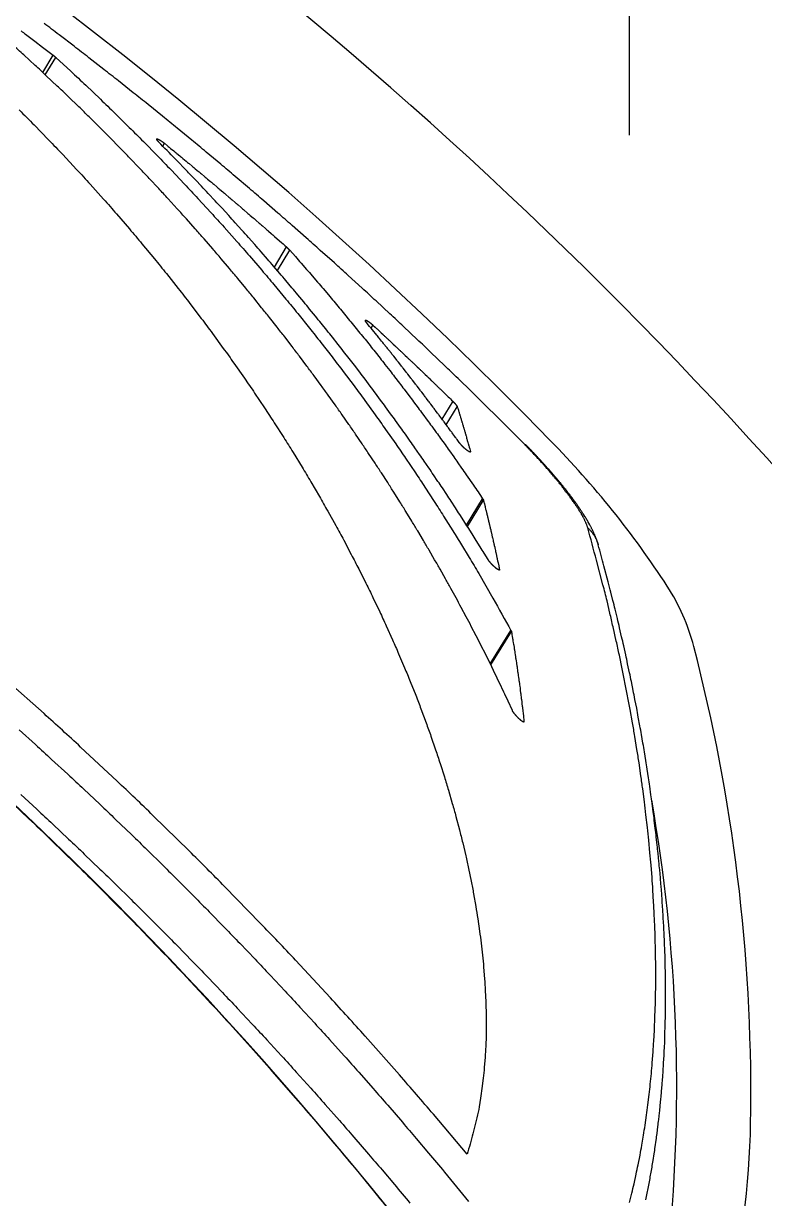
# Model space of a CAD drawing. Extents: x 938 to 1038, y 781 to 934.
# Drawn here: x 961.77 to 965.38, y 814.33 to 820.05 of the extents above; entities that cross this region are included whole.
import ezdxf

# ---------------------------------------------------------------- set-up
doc = ezdxf.new("R2010")
doc.units = 0
doc.header["$MEASUREMENT"] = 0
doc.layers.add('1', color=4, linetype='Continuous')
doc.layers.add('204', color=7, linetype='Continuous')

# ---------------------------------------------------------------- blocks, each defined once
blk = doc.blocks.new('LID')
at = {"layer": '204', "color": 4, "linetype": 'Continuous'}
blk.add_lwpolyline([(16.8982, 45.8801), (17.011, 45.7737, -0.001985), (17.1229, 45.6664), (17.234, 45.5581, -0.001985), (17.3443, 45.4491), (17.4536, 45.3391, -0.001987), (17.5621, 45.2282), (17.6697, 45.1165, -0.001988), (17.7764, 45.004), (17.8822, 44.8906, -0.001987), (17.9871, 44.7763), (18.091, 44.6612, -0.001986), (18.1941, 44.5453), (18.2962, 44.4286, -0.001984), (18.3974, 44.311), (18.4975, 44.1928, -0.001988), (18.5969, 44.0736), (18.6954, 43.9534, -0.001971), (18.7926, 43.8329)], format="xyb", dxfattribs=at)
blk.add_arc((3.6258, 31.698), 19.4257, 34.08964, 84.41036, dxfattribs=at)
blk = doc.blocks.new('69')
at = {"layer": '204', "color": 4, "linetype": 'Continuous'}
for p, q in [((3.723, 1.3747), (3.7731, 1.4588)), ((3.7353, 1.3632), (3.7866, 1.4476)), ((4.3073, 1.0157), (4.3155, 1.0294)), ((4.8511, 0.4264), (4.9098, 0.5247)), ((4.8654, 0.4098), (4.9259, 0.5089)), ((5.3223, 0.1286), (5.3312, 0.1435)), ((5.7193, -0.2261), (5.6671, -0.3133)), ((5.6879, -0.3414), (5.7418, -0.2543)), ((5.8036, -0.4739), (5.8055, -0.4709)), ((5.7865, -0.8292), (5.8651, -0.7012)), ((5.7906, -0.8356), (5.869, -0.7087)), ((5.9457, -1.0486), (5.9473, -1.046)), ((5.9025, -1.5057), (6.003, -1.3426)), ((5.9045, -1.5098), (6.005, -1.3474))]:
    blk.add_line(p, q, dxfattribs=at)
for points in [[(6.07, -0.4377), (6.0055, -0.3728, 0.001052), (5.9408, -0.3081), (5.8758, -0.2437, 0.001052), (5.8106, -0.1795), (5.7451, -0.1157, 0.001052), (5.6792, -0.0521), (5.6132, 0.0112, 0.001052), (5.5468, 0.0743), (5.4802, 0.1371, 0.001052), (5.4133, 0.1996), (5.3461, 0.2618, 0.001052), (5.2786, 0.3237), (5.2109, 0.3854, 0.001052), (5.143, 0.4468), (5.0747, 0.5079, 0.001053), (5.0062, 0.5687), (4.9375, 0.6292, 0.001053), (4.8684, 0.6894), (4.7991, 0.7494, 0.001054), (4.7296, 0.809), (4.6598, 0.8684, 0.001055), (4.5898, 0.9275), (4.5194, 0.9863, 0.001055), (4.4489, 1.0447), (4.3781, 1.1029, 0.001056), (4.307, 1.1608), (4.2357, 1.2184, 0.001057), (4.1641, 1.2757), (4.0923, 1.3327, 0.001059), (4.0203, 1.3894), (3.948, 1.4457, 0.001059), (3.8754, 1.5018), (3.8026, 1.5576, 0.001059), (3.7296, 1.6131)], [(3.6086, 1.1917, -0.002636), (3.6812, 1.1187), (3.7518, 1.0462, -0.002586), (3.8207, 0.9741), (3.888, 0.9021, -0.002526), (3.9541, 0.8299), (4.0189, 0.7577, -0.002517), (4.0827, 0.6852), (4.1451, 0.6127, -0.002519), (4.2064, 0.5401), (4.2665, 0.4675, -0.002514), (4.3255, 0.3947), (4.3832, 0.322, -0.002514), (4.4398, 0.2492), (4.4951, 0.1765, -0.002514), (4.5494, 0.1037), (4.6024, 0.031, -0.002517), (4.6543, -0.0417), (4.7051, -0.1142, -0.002521), (4.7547, -0.1867), (4.8031, -0.2591, -0.002528), (4.8504, -0.3314), (4.8966, -0.4035, -0.002537), (4.9417, -0.4754), (4.9856, -0.5472, -0.002549), (5.0284, -0.6188), (5.0701, -0.6902, -0.002564), (5.1106, -0.7613), (5.1501, -0.8322, -0.002583), (5.1884, -0.9028), (5.2257, -0.9732, -0.002605), (5.2619, -1.0432), (5.2969, -1.1129, -0.002632), (5.3309, -1.1823), (5.3638, -1.2514, -0.002664), (5.3956, -1.32), (5.4264, -1.3883, -0.002703), (5.4561, -1.4562), (5.4847, -1.5237, -0.002758), (5.5124, -1.591), (5.5391, -1.6581, -0.002821), (5.5648, -1.7249), (5.5896, -1.7915, -0.002886), (5.6133, -1.8579), (5.6361, -1.9239, -0.002958), (5.6579, -1.9896), (5.6787, -2.055, -0.003043), (5.6986, -2.12), (5.7174, -2.1846, -0.00314), (5.7352, -2.2488), (5.752, -2.3127, -0.00325), (5.7679, -2.376), (5.7827, -2.439, -0.003374), (5.7965, -2.5014), (5.8092, -2.5634, -0.003514), (5.821, -2.6248), (5.8318, -2.6857, -0.003672), (5.8415, -2.7461), (5.8502, -2.8058, -0.00385), (5.8578, -2.865), (5.8644, -2.9236, -0.004049), (5.87, -2.9815), (5.8746, -3.0388, -0.004273), (5.8781, -3.0954), (5.8805, -3.1513, -0.004519), (5.8819, -3.2065), (5.8823, -3.2609, -0.004808), (5.8816, -3.3146), (5.8798, -3.3676, -0.005077), (5.877, -3.4197), (5.8732, -3.4706, -0.005569), (5.8681, -3.5215), (5.8616, -3.5724, -0.005426), (5.855, -3.6198), (5.8484, -3.6623, -0.008006), (5.8375, -3.7146), (5.8175, -3.7925, -0.007597), (5.7895, -3.8929)], [(6.0098, -1.7325), (5.9891, -1.6874, 0.001561), (5.9681, -1.6422), (5.9467, -1.5969, 0.001526), (5.9248, -1.5514), (5.9026, -1.5058, 0.001523), (5.88, -1.4602), (5.8569, -1.4144, 0.001513), (5.8335, -1.3685), (5.8096, -1.3225, 0.001506), (5.7854, -1.2764), (5.7607, -1.2302, 0.001498), (5.7357, -1.1839), (5.7102, -1.1375, 0.001492), (5.6843, -1.0911), (5.658, -1.0446, 0.001486), (5.6313, -0.998), (5.6042, -0.9513, 0.001481), (5.5766, -0.9045), (5.5487, -0.8577, 0.001477), (5.5203, -0.8108), (5.4915, -0.7639, 0.001473), (5.4624, -0.7169), (5.4327, -0.6699, 0.001469), (5.4027, -0.6228), (5.3722, -0.5757, 0.001466), (5.3414, -0.5285), (5.3101, -0.4813, 0.001463), (5.2783, -0.434), (5.2462, -0.3868, 0.001461), (5.2136, -0.3395), (5.1806, -0.2921, 0.001459), (5.1472, -0.2448), (5.1133, -0.1974, 0.001458), (5.079, -0.1501), (5.0443, -0.1027, 0.001457), (5.0091, -0.0553), (4.9735, -0.0079, 0.001456), (4.9375, 0.0395), (4.9011, 0.0868, 0.001456), (4.8642, 0.1342), (4.8268, 0.1816, 0.001455), (4.7891, 0.2289), (4.7509, 0.2762, 0.001457), (4.7121, 0.3236), (4.6727, 0.3712, 0.001457), (4.6327, 0.4191), (4.592, 0.4671, 0.001478), (4.5506, 0.5154), (4.5085, 0.5639, 0.001494), (4.4658, 0.6125), (4.4224, 0.6613, 0.00151), (4.3783, 0.7103), (4.3335, 0.7595, 0.001526), (4.288, 0.8088), (4.2418, 0.8582, 0.001542), (4.1949, 0.9078), (4.1473, 0.9575, 0.001557), (4.099, 1.0073), (4.0499, 1.0572, 0.001572), (4.0001, 1.1073), (3.9496, 1.1574, 0.001588), (3.8984, 1.2076), (3.8465, 1.2578, 0.001605), (3.7938, 1.3081), (3.7404, 1.3585, 0.001614), (3.6862, 1.4088), (3.6314, 1.4592, 0.001632), (3.5757, 1.5096)], [(3.618, 1.5765, -0.0003), (3.6396, 1.5603), (3.6592, 1.5455, -0.000424), (3.6842, 1.5266), (3.7227, 1.4973, -0.000356), (3.7731, 1.4588)], [(3.7731, 1.4588), (3.7735, 1.4586, -0.000495), (3.7738, 1.4583), (3.7742, 1.458, -0.000497), (3.7746, 1.4577), (3.7749, 1.4575, -0.000497), (3.7753, 1.4572), (3.7756, 1.4569, -0.000498), (3.776, 1.4566), (3.7763, 1.4563, -0.000499), (3.7767, 1.456), (3.7771, 1.4558, -0.000502), (3.7774, 1.4555), (3.7778, 1.4552, -0.000504), (3.7781, 1.4549), (3.7785, 1.4546, -0.000507), (3.7788, 1.4544), (3.7791, 1.4541, -0.000511), (3.7795, 1.4538), (3.7798, 1.4535, -0.000516), (3.7802, 1.4532), (3.7805, 1.4529, -0.000521), (3.7808, 1.4527), (3.7812, 1.4524, -0.000527), (3.7815, 1.4521), (3.7818, 1.4518, -0.000533), (3.7822, 1.4515), (3.7825, 1.4513, -0.000542), (3.7828, 1.451), (3.7831, 1.4507, -0.000545), (3.7835, 1.4504), (3.7838, 1.4501, -0.000571), (3.7841, 1.4499), (3.7844, 1.4496, -0.000527), (3.7847, 1.4493), (3.785, 1.4491, -0.000751), (3.7854, 1.4488), (3.7859, 1.4483, -0.000656), (3.7866, 1.4477)], [(3.7866, 1.4477), (3.8601, 1.3799, -0.002039), (3.9327, 1.3119), (4.0043, 1.2437, -0.002084), (4.0749, 1.1753), (4.1446, 1.1067, -0.002068), (4.2133, 1.0379), (4.2811, 0.9688, -0.002068), (4.348, 0.8997), (4.4138, 0.8303, -0.002064), (4.4788, 0.7608), (4.5428, 0.6911, -0.002061), (4.6059, 0.6213), (4.668, 0.5514, -0.002059), (4.7293, 0.4814), (4.7895, 0.4113, -0.002057), (4.8489, 0.3411), (4.9073, 0.2708, -0.002055), (4.9649, 0.2004), (5.0215, 0.13, -0.002055), (5.0772, 0.0596), (5.1319, -0.0109, -0.002054), (5.1858, -0.0815), (5.2387, -0.152, -0.002056), (5.2908, -0.2225), (5.342, -0.2931, -0.002056), (5.3922, -0.3636), (5.4416, -0.434, -0.002063), (5.4901, -0.5045), (5.5377, -0.575, -0.00205), (5.5843, -0.6452), (5.6298, -0.7149, -0.002113), (5.6751, -0.7856), (5.7203, -0.8579, -0.00193), (5.7623, -0.9256), (5.7998, -0.9869, -0.002686), (5.846, -1.0652), (5.9146, -1.1854, -0.002318), (6.003, -1.3426)], [(4.2885, 1.0347), (4.2879, 1.0353, -0.001613), (4.2873, 1.036), (4.2867, 1.0366, -0.001743), (4.2862, 1.0372), (4.2856, 1.0378, -0.001882), (4.2851, 1.0384), (4.2846, 1.0389, -0.002054), (4.284, 1.0395), (4.2836, 1.0401, -0.002263), (4.2831, 1.0406), (4.2826, 1.0411, -0.00252), (4.2822, 1.0417), (4.2818, 1.0422, -0.00284), (4.2814, 1.0427), (4.281, 1.0432, -0.003243), (4.2807, 1.0437), (4.2803, 1.0441, -0.003757), (4.28, 1.0446), (4.2797, 1.045, -0.004424), (4.2794, 1.0455), (4.2792, 1.0459, -0.0053), (4.2789, 1.0463), (4.2787, 1.0467, -0.006489), (4.2785, 1.0471), (4.2784, 1.0474, -0.00808), (4.2782, 1.0478), (4.2781, 1.0481, -0.010292), (4.278, 1.0484), (4.2779, 1.0487, -0.013452), (4.2778, 1.049), (4.2778, 1.0492, -0.017945), (4.2778, 1.0495), (4.2778, 1.0497, -0.024094), (4.2778, 1.0499), (4.2778, 1.0501, -0.031386), (4.2779, 1.0503), (4.278, 1.0505, -0.037153), (4.2781, 1.0506), (4.2782, 1.0507, -0.037428), (4.2784, 1.0508), (4.2786, 1.0509, -0.031884), (4.2788, 1.051), (4.279, 1.0511, -0.024535), (4.2792, 1.0511), (4.2795, 1.0511, -0.018181), (4.2798, 1.0511), (4.2801, 1.0511, -0.013588), (4.2804, 1.0511), (4.2808, 1.051, -0.010362), (4.2811, 1.0509), (4.2815, 1.0509, -0.008105), (4.2819, 1.0508), (4.2823, 1.0506, -0.006497), (4.2827, 1.0505), (4.2832, 1.0503, -0.005327), (4.2837, 1.0502), (4.2842, 1.05, -0.004457), (4.2847, 1.0498), (4.2852, 1.0496, -0.003797), (4.2857, 1.0493), (4.2863, 1.0491, -0.003286), (4.2868, 1.0488), (4.2874, 1.0485, -0.002884), (4.288, 1.0482), (4.2886, 1.0479, -0.002564), (4.2893, 1.0476), (4.2899, 1.0472, -0.002306), (4.2906, 1.0469), (4.2913, 1.0465, -0.002096), (4.2919, 1.0461), (4.2927, 1.0457, -0.001917), (4.2934, 1.0452), (4.2941, 1.0448, -0.00177), (4.2948, 1.0444), (4.2956, 1.0439, -0.001636), (4.2963, 1.0434), (4.2971, 1.0429, -0.00153), (4.2978, 1.0424), (4.2986, 1.0419, -0.001439), (4.2994, 1.0414), (4.3001, 1.0409, -0.001364), (4.3009, 1.0404), (4.3017, 1.0398, -0.001302), (4.3025, 1.0393), (4.3033, 1.0387, -0.001249), (4.3041, 1.0381), (4.3049, 1.0376, -0.001211), (4.3057, 1.037), (4.3065, 1.0364, -0.001167), (4.3074, 1.0358), (4.3082, 1.0352, -0.001178), (4.309, 1.0345), (4.3098, 1.0339, -0.001047), (4.3106, 1.0333), (4.3113, 1.0327, -0.001472), (4.3122, 1.032), (4.3137, 1.0309, -0.001226), (4.3155, 1.0294)], [(5.8914, -0.9976), (5.8724, -0.9665, 0.000919), (5.8531, -0.9353), (5.8336, -0.9039, 0.000897), (5.8139, -0.8724), (5.7939, -0.8408, 0.00091), (5.7737, -0.8091), (5.7532, -0.7773, 0.000913), (5.7325, -0.7454), (5.7116, -0.7133, 0.000919), (5.6904, -0.6812), (5.669, -0.6489, 0.000923), (5.6474, -0.6165), (5.6255, -0.5841, 0.000928), (5.6033, -0.5515), (5.5809, -0.5188, 0.000933), (5.5583, -0.486), (5.5354, -0.4532, 0.000937), (5.5123, -0.4202), (5.4889, -0.3872, 0.000942), (5.4652, -0.354), (5.4413, -0.3208, 0.000946), (5.4171, -0.2874), (5.3927, -0.254, 0.00095), (5.368, -0.2205), (5.3431, -0.1869, 0.000954), (5.3179, -0.1532), (5.2924, -0.1195, 0.000958), (5.2667, -0.0857), (5.2407, -0.0517, 0.000962), (5.2144, -0.0178), (5.1878, 0.0163, 0.000966), (5.161, 0.0504), (5.1339, 0.0847, 0.000969), (5.1066, 0.1189), (5.0789, 0.1533, 0.000973), (5.051, 0.1877), (5.0228, 0.2222, 0.000977), (4.9943, 0.2568), (4.9655, 0.2914, 0.000985), (4.9364, 0.3262), (4.907, 0.361, 0.000992), (4.8773, 0.3959), (4.8473, 0.4308, 0.000999), (4.817, 0.4659), (4.7863, 0.501, 0.001004), (4.7554, 0.5362), (4.7242, 0.5714, 0.001013), (4.6926, 0.6067), (4.6606, 0.6422, 0.001009), (4.6285, 0.6775), (4.5962, 0.7127, 0.001049), (4.5631, 0.7486), (4.5288, 0.7853, 0.000948), (4.4964, 0.8198), (4.467, 0.8511, 0.001365), (4.4285, 0.8913), (4.3681, 0.9534, 0.001137), (4.2885, 1.0347)], [(4.3155, 1.0294), (4.3306, 1.017, -0.000226), (4.3457, 1.0047), (4.3607, 0.9923, -0.000226), (4.3758, 0.9799), (4.3908, 0.9675, -0.000226), (4.4058, 0.955), (4.4209, 0.9426, -0.000226), (4.4359, 0.9302), (4.4509, 0.9177, -0.000226), (4.4658, 0.9052), (4.4808, 0.8927, -0.000226), (4.4958, 0.8802), (4.5107, 0.8677, -0.000226), (4.5256, 0.8552), (4.5406, 0.8426, -0.000226), (4.5555, 0.8301), (4.5704, 0.8175, -0.000226), (4.5853, 0.8049), (4.6001, 0.7923, -0.000226), (4.615, 0.7797), (4.6299, 0.7671, -0.000226), (4.6447, 0.7544), (4.6595, 0.7418, -0.000226), (4.6743, 0.7291), (4.6891, 0.7165, -0.000226), (4.7039, 0.7038), (4.7187, 0.6911, -0.000226), (4.7335, 0.6783), (4.7483, 0.6656, -0.000224), (4.763, 0.6529), (4.7776, 0.6402, -0.000231), (4.7925, 0.6273), (4.8076, 0.6142, -0.000209), (4.8219, 0.6018), (4.8347, 0.5906, -0.000295), (4.8512, 0.5761), (4.8766, 0.5539, -0.000248), (4.9098, 0.5247)], [(5.7895, -3.8929), (5.6254, -3.6981, 0.002969), (5.4598, -3.5062), (5.2927, -3.3172, 0.003026), (5.124, -3.1311), (4.954, -2.9479, 0.002976), (4.7826, -2.7676), (4.6099, -2.5903, 0.002953), (4.436, -2.4158), (4.261, -2.2443, 0.002923), (4.0848, -2.0757), (3.9076, -1.9101, 0.002893), (3.7294, -1.7473), (3.5502, -1.5874, 0.002864)], [(3.6085, -1.8264), (3.6877, -1.898, -0.001282), (3.7665, -1.9701), (3.845, -2.0426, -0.001282), (3.9231, -2.1154), (4.0008, -2.1887, -0.001282), (4.0781, -2.2624), (4.1551, -2.3364, -0.001282), (4.2317, -2.4109), (4.3078, -2.4857, -0.001282), (4.3836, -2.5609), (4.459, -2.6366, -0.001282), (4.534, -2.7126), (4.6086, -2.789, -0.001282), (4.6829, -2.8657), (4.7567, -2.9429, -0.001283), (4.8301, -3.0204), (4.9031, -3.0983, -0.001282), (4.9757, -3.1766), (5.0478, -3.2552, -0.001284), (5.1197, -3.3342), (5.1912, -3.4138, -0.001272), (5.262, -3.4933), (5.332, -3.5727, -0.001311), (5.4027, -3.6539), (5.4745, -3.7373, -0.001186), (5.5417, -3.8158), (5.6022, -3.887, -0.001672), (5.679, -3.9792), (5.796, -4.1222, -0.001408)], [(4.9098, 0.5247), (4.9103, 0.5243, -0.000656), (4.9107, 0.5239), (4.9112, 0.5235, -0.000662), (4.9116, 0.5231), (4.9121, 0.5227, -0.000663), (4.9125, 0.5223), (4.913, 0.5219, -0.000668), (4.9134, 0.5215), (4.9139, 0.5211, -0.000673), (4.9143, 0.5206), (4.9147, 0.5202, -0.000679), (4.9152, 0.5198), (4.9156, 0.5194, -0.000687), (4.916, 0.519), (4.9165, 0.5186, -0.000697), (4.9169, 0.5182), (4.9173, 0.5178, -0.000708), (4.9177, 0.5174), (4.9181, 0.517, -0.000721), (4.9185, 0.5166), (4.9189, 0.5162, -0.000736), (4.9193, 0.5158), (4.9197, 0.5154, -0.000753), (4.9201, 0.515), (4.9205, 0.5146, -0.000771), (4.9209, 0.5142), (4.9213, 0.5138, -0.000794), (4.9217, 0.5134), (4.9221, 0.5131, -0.000811), (4.9224, 0.5127), (4.9228, 0.5123, -0.000862), (4.9232, 0.5119), (4.9235, 0.5115, -0.00081), (4.9239, 0.5111), (4.9242, 0.5108, -0.00117), (4.9246, 0.5104), (4.9252, 0.5097, -0.001056), (4.9259, 0.5089)], [(4.9259, 0.5089), (4.9535, 0.4776, -0.000838), (4.9809, 0.4464), (5.0081, 0.4152, -0.000852), (5.035, 0.384), (5.0617, 0.3529, -0.000845), (5.0882, 0.3219), (5.1145, 0.2908, -0.000844), (5.1405, 0.2599), (5.1664, 0.2289, -0.000841), (5.192, 0.1981), (5.2174, 0.1672, -0.000838), (5.2426, 0.1364), (5.2676, 0.1057, -0.000835), (5.2924, 0.075), (5.3169, 0.0444, -0.000831), (5.3413, 0.0138), (5.3654, -0.0167, -0.000828), (5.3893, -0.0472), (5.413, -0.0776, -0.000825), (5.4366, -0.1079), (5.4599, -0.1382, -0.000821), (5.483, -0.1684), (5.5059, -0.1986, -0.000817), (5.5286, -0.2287), (5.5511, -0.2588, -0.000813), (5.5734, -0.2887), (5.5955, -0.3186, -0.000811), (5.6174, -0.3485), (5.6391, -0.3784, -0.0008), (5.6606, -0.408), (5.6818, -0.4374, -0.000819), (5.703, -0.4672), (5.7246, -0.4977, -0.000741), (5.7447, -0.5262), (5.7628, -0.5519, -0.001025), (5.7856, -0.5848), (5.8202, -0.6353, -0.000869), (5.8651, -0.7012)], [(3.617, -2.1416), (3.6947, -2.2133, -0.001281), (3.7721, -2.2855), (3.849, -2.358, -0.001281), (3.9256, -2.431), (4.0019, -2.5043, -0.001281), (4.0777, -2.578), (4.1532, -2.6522, -0.001281), (4.2282, -2.7267), (4.3029, -2.8015, -0.001282), (4.3772, -2.8768), (4.4511, -2.9525, -0.001282), (4.5246, -3.0285), (4.5977, -3.1049, -0.001282), (4.6704, -3.1816), (4.7428, -3.2588, -0.001281), (4.8147, -3.3363), (4.8861, -3.4141, -0.001284), (4.9573, -3.4924), (5.0281, -3.5712, -0.001272), (5.0983, -3.65), (5.1676, -3.7286, -0.00131), (5.2376, -3.8089), (5.3088, -3.8916, -0.001186), (5.3753, -3.9693), (5.4353, -4.0398, -0.001672), (5.5113, -4.1311)], [(5.3011, 0.1544), (5.3006, 0.155, -0.001859), (5.3001, 0.1556), (5.2996, 0.1562, -0.002042), (5.2992, 0.1568), (5.2988, 0.1573, -0.002253), (5.2983, 0.1579), (5.2979, 0.1584, -0.002513), (5.2976, 0.1589), (5.2972, 0.1595, -0.002836), (5.2969, 0.16), (5.2965, 0.1605, -0.00324), (5.2962, 0.1609), (5.2959, 0.1614, -0.003755), (5.2957, 0.1619), (5.2954, 0.1623, -0.00442), (5.2952, 0.1627), (5.2949, 0.1631, -0.005295), (5.2947, 0.1635), (5.2946, 0.1639, -0.006472), (5.2944, 0.1643), (5.2943, 0.1647, -0.008078), (5.2941, 0.165), (5.294, 0.1653, -0.010339), (5.294, 0.1656), (5.2939, 0.1659, -0.013469), (5.2938, 0.1662), (5.2938, 0.1664, -0.017861), (5.2938, 0.1667), (5.2938, 0.1669, -0.023819), (5.2939, 0.1671), (5.2939, 0.1673, -0.030787), (5.294, 0.1675), (5.2941, 0.1676, -0.03628), (5.2942, 0.1677), (5.2944, 0.1679, -0.036644), (5.2945, 0.168), (5.2947, 0.168, -0.031576), (5.2949, 0.1681), (5.2951, 0.1681, -0.024616), (5.2953, 0.1682), (5.2956, 0.1682, -0.018361), (5.2959, 0.1682), (5.2961, 0.1681, -0.013635), (5.2965, 0.1681), (5.2968, 0.168, -0.010453), (5.2971, 0.1679), (5.2975, 0.1679, -0.008208), (5.2978, 0.1677), (5.2982, 0.1676, -0.006586), (5.2986, 0.1675), (5.299, 0.1673, -0.005397), (5.2995, 0.1671), (5.2999, 0.1669, -0.004507), (5.3004, 0.1667), (5.3008, 0.1665, -0.003829), (5.3013, 0.1662), (5.3018, 0.166, -0.003302), (5.3023, 0.1657), (5.3029, 0.1654, -0.002887), (5.3034, 0.1651), (5.3039, 0.1648, -0.002555), (5.3045, 0.1645), (5.3051, 0.1641, -0.002287), (5.3057, 0.1638), (5.3062, 0.1634, -0.002068), (5.3068, 0.163), (5.3075, 0.1626, -0.001888), (5.3081, 0.1622), (5.3087, 0.1618, -0.001738), (5.3094, 0.1613), (5.31, 0.1609, -0.001614), (5.3107, 0.1604), (5.3113, 0.1599, -0.001509), (5.312, 0.1595), (5.3127, 0.159, -0.001422), (5.3134, 0.1584), (5.3141, 0.1579, -0.001348), (5.3148, 0.1574), (5.3155, 0.1568, -0.001286), (5.3162, 0.1563), (5.317, 0.1557, -0.001235), (5.3177, 0.1552), (5.3184, 0.1546, -0.001192), (5.3192, 0.154), (5.3199, 0.1534, -0.001158), (5.3207, 0.1527), (5.3214, 0.1521, -0.001143), (5.3222, 0.1515), (5.3229, 0.1509, -0.001106), (5.3237, 0.1502), (5.3244, 0.1496, -0.001125), (5.3252, 0.1489), (5.326, 0.1482, -0.001006), (5.3267, 0.1476), (5.3274, 0.147, -0.001419), (5.3282, 0.1463), (5.3295, 0.1451, -0.001194), (5.3312, 0.1435)], [(5.751, -0.4276), (5.7406, -0.4133, 0.000379), (5.7302, -0.399), (5.7198, -0.3847, 0.000376), (5.7093, -0.3704), (5.6987, -0.356, 0.000378), (5.6881, -0.3417), (5.6775, -0.3273, 0.000378), (5.6668, -0.3129), (5.6561, -0.2985, 0.000379), (5.6453, -0.2841), (5.6345, -0.2697, 0.00038), (5.6237, -0.2552), (5.6128, -0.2407, 0.000381), (5.6018, -0.2263), (5.5908, -0.2118, 0.000382), (5.5798, -0.1973), (5.5687, -0.1828, 0.000383), (5.5576, -0.1682), (5.5464, -0.1537, 0.000384), (5.5352, -0.1392), (5.5239, -0.1246, 0.000385), (5.5126, -0.11), (5.5012, -0.0954, 0.000385), (5.4898, -0.0808), (5.4784, -0.0662, 0.000386), (5.4669, -0.0516), (5.4554, -0.0369, 0.000388), (5.4438, -0.0223), (5.4321, -0.0076, 0.000385), (5.4205, 0.0071), (5.4088, 0.0216, 0.000398), (5.397, 0.0364), (5.3847, 0.0516, 0.00036), (5.3733, 0.0659), (5.3629, 0.0788, 0.000512), (5.3494, 0.0953), (5.3285, 0.1209, 0.000429), (5.3011, 0.1544)], [(5.3312, 0.1435), (5.341, 0.1344, -0.000165), (5.3508, 0.1253), (5.3607, 0.1162, -0.000165), (5.3705, 0.107), (5.3803, 0.0979, -0.000165), (5.3901, 0.0887), (5.3999, 0.0796, -0.000165), (5.4096, 0.0704), (5.4194, 0.0612, -0.000165), (5.4292, 0.052), (5.4389, 0.0429, -0.000165), (5.4487, 0.0337), (5.4585, 0.0245, -0.000165), (5.4682, 0.0153), (5.4779, 0.0061, -0.000165), (5.4877, -0.0031), (5.4974, -0.0124, -0.000165), (5.5071, -0.0216), (5.5168, -0.0308, -0.000165), (5.5265, -0.0401), (5.5362, -0.0493, -0.000165), (5.5459, -0.0586), (5.5556, -0.0678, -0.000165), (5.5653, -0.0771), (5.575, -0.0864, -0.000165), (5.5846, -0.0956), (5.5943, -0.1049, -0.000165), (5.6039, -0.1142), (5.6136, -0.1235, -0.000163), (5.6232, -0.1328), (5.6328, -0.142, -0.000168), (5.6425, -0.1514), (5.6524, -0.161, -0.000152), (5.6617, -0.1701), (5.6701, -0.1782, -0.000215), (5.6809, -0.1887), (5.6975, -0.2049, -0.000181), (5.7193, -0.2261)], [(5.7193, -0.2261), (5.7199, -0.2267, -0.000832), (5.7204, -0.2273), (5.721, -0.2278, -0.000843), (5.7216, -0.2284), (5.7221, -0.229, -0.000852), (5.7227, -0.2295), (5.7232, -0.2301, -0.000865), (5.7238, -0.2306), (5.7243, -0.2312, -0.000881), (5.7249, -0.2318), (5.7254, -0.2323, -0.000901), (5.7259, -0.2329), (5.7264, -0.2335, -0.000924), (5.7269, -0.234), (5.7275, -0.2346, -0.000952), (5.728, -0.2351), (5.7285, -0.2357, -0.000984), (5.729, -0.2362), (5.7294, -0.2368, -0.001022), (5.7299, -0.2373), (5.7304, -0.2378, -0.001065), (5.7309, -0.2384), (5.7313, -0.2389, -0.001114), (5.7318, -0.2394), (5.7322, -0.24, -0.001171), (5.7327, -0.2405), (5.7331, -0.241, -0.001236), (5.7335, -0.2415), (5.7339, -0.242, -0.001309), (5.7343, -0.2425), (5.7347, -0.243, -0.001393), (5.7351, -0.2435), (5.7355, -0.244, -0.001482), (5.7359, -0.2445), (5.7362, -0.245, -0.001588), (5.7366, -0.2454), (5.7369, -0.2459, -0.001711), (5.7372, -0.2464), (5.7376, -0.2468, -0.001854), (5.7379, -0.2472), (5.7382, -0.2477, -0.002023), (5.7385, -0.2481), (5.7387, -0.2485, -0.002223), (5.739, -0.2489), (5.7393, -0.2493, -0.00246), (5.7395, -0.2497), (5.7397, -0.2501, -0.002753), (5.74, -0.2505), (5.7402, -0.2509, -0.00308), (5.7404, -0.2512), (5.7406, -0.2516, -0.003592), (5.7407, -0.2519), (5.7409, -0.2522, -0.003808), (5.7411, -0.2526), (5.7412, -0.2528, -0.005881), (5.7414, -0.2532), (5.7415, -0.2537, -0.006691), (5.7418, -0.2543)], [(5.7418, -0.2543), (5.7435, -0.2598, -0.00018), (5.7452, -0.2653), (5.7468, -0.2707, -0.00018), (5.7485, -0.2762), (5.7502, -0.2817, -0.00018), (5.7519, -0.2871), (5.7535, -0.2926, -0.000181), (5.7552, -0.298), (5.7568, -0.3035, -0.000181), (5.7585, -0.3089), (5.7601, -0.3144, -0.000181), (5.7618, -0.3198), (5.7634, -0.3253, -0.000182), (5.765, -0.3307), (5.7666, -0.3361, -0.000182), (5.7683, -0.3416), (5.7699, -0.347, -0.000182), (5.7715, -0.3524), (5.7731, -0.3578, -0.000183), (5.7747, -0.3633), (5.7763, -0.3687, -0.000183), (5.7778, -0.3741), (5.7794, -0.3795, -0.000183), (5.781, -0.3849), (5.7826, -0.3903, -0.000183), (5.7841, -0.3957), (5.7857, -0.4011, -0.000184), (5.7872, -0.4065), (5.7888, -0.4119, -0.000183), (5.7903, -0.4173), (5.7919, -0.4226, -0.000189), (5.7934, -0.428), (5.795, -0.4336, -0.000171), (5.7964, -0.4388), (5.7978, -0.4435, -0.000242), (5.7995, -0.4495), (5.8021, -0.4588, -0.000204), (5.8055, -0.471)], [(5.8055, -0.471), (5.8055, -0.4713, -0.011692), (5.8056, -0.4716), (5.8057, -0.4719, -0.015736), (5.8057, -0.4722), (5.8057, -0.4724, -0.021324), (5.8057, -0.4727), (5.8056, -0.4729, -0.028742), (5.8055, -0.4731), (5.8054, -0.4733, -0.036315), (5.8053, -0.4734), (5.8052, -0.4735, -0.039677), (5.8051, -0.4737), (5.8049, -0.4738, -0.035941), (5.8047, -0.4738), (5.8045, -0.4739, -0.028278), (5.8042, -0.4739), (5.804, -0.4739, -0.020946), (5.8037, -0.4739), (5.8034, -0.4739, -0.015442), (5.8031, -0.4738), (5.8027, -0.4737, -0.011572), (5.8024, -0.4736), (5.802, -0.4735, -0.008914), (5.8016, -0.4734), (5.8012, -0.4732, -0.006997), (5.8007, -0.473), (5.8003, -0.4728, -0.005648), (5.7998, -0.4726), (5.7993, -0.4723, -0.004661), (5.7988, -0.4721), (5.7983, -0.4718, -0.003925), (5.7977, -0.4715), (5.7972, -0.4712, -0.003364), (5.7966, -0.4708), (5.796, -0.4705, -0.002929), (5.7954, -0.4701), (5.7948, -0.4697, -0.002587), (5.7942, -0.4693), (5.7935, -0.4688, -0.002311), (5.7929, -0.4684), (5.7922, -0.4679, -0.002082), (5.7915, -0.4674), (5.7909, -0.4669, -0.001891), (5.7902, -0.4664), (5.7895, -0.4659, -0.001733), (5.7887, -0.4654), (5.788, -0.4648, -0.001605), (5.7873, -0.4643), (5.7866, -0.4637, -0.001497), (5.7858, -0.4631), (5.7851, -0.4625, -0.001408), (5.7843, -0.4619), (5.7836, -0.4612, -0.001335), (5.7828, -0.4606), (5.782, -0.46, -0.001274), (5.7813, -0.4593), (5.7805, -0.4586, -0.001225), (5.7797, -0.458), (5.7789, -0.4573, -0.001185), (5.7781, -0.4566), (5.7774, -0.4559, -0.001154), (5.7766, -0.4552), (5.7758, -0.4545, -0.001132), (5.775, -0.4537), (5.7742, -0.453, -0.001116), (5.7734, -0.4523), (5.7726, -0.4515, -0.001108), (5.7718, -0.4508), (5.771, -0.45, -0.001104), (5.7703, -0.4492), (5.7695, -0.4485, -0.001105), (5.7687, -0.4477), (5.7679, -0.447, -0.001109), (5.7672, -0.4462), (5.7664, -0.4454, -0.001121), (5.7657, -0.4447), (5.765, -0.4439, -0.00114), (5.7642, -0.4431), (5.7635, -0.4424, -0.001165), (5.7628, -0.4416), (5.7621, -0.4409, -0.001199), (5.7614, -0.4401), (5.7607, -0.4394, -0.001242), (5.7601, -0.4387), (5.7594, -0.4379, -0.001294), (5.7587, -0.4372), (5.7581, -0.4365, -0.001361), (5.7575, -0.4357), (5.7569, -0.435, -0.001428), (5.7563, -0.4343), (5.7557, -0.4336, -0.001563), (5.7551, -0.4329), (5.7545, -0.4322, -0.00153), (5.754, -0.4315), (5.7535, -0.4309, -0.002271), (5.7529, -0.4302), (5.7521, -0.4291, -0.002232), (5.751, -0.4276)], [(6.07, -0.4377), (6.0702, -0.4376, -0.003201), (6.0703, -0.4376), (6.0705, -0.4375, -0.003539), (6.0707, -0.4374), (6.0709, -0.4374, -0.004), (6.0711, -0.4373), (6.0713, -0.4373, -0.004526), (6.0714, -0.4372), (6.0716, -0.4372, -0.005155), (6.0718, -0.4372), (6.0719, -0.4371, -0.005903), (6.0721, -0.4371), (6.0722, -0.4371, -0.006797), (6.0724, -0.4371), (6.0725, -0.4371, -0.007856), (6.0727, -0.4371), (6.0728, -0.4371, -0.009129), (6.0729, -0.4371), (6.073, -0.4371, -0.010517), (6.0732, -0.4371), (6.0733, -0.4371, -0.012462), (6.0734, -0.4372), (6.0735, -0.4372, -0.013113), (6.0736, -0.4372), (6.0737, -0.4372, -0.019976), (6.0738, -0.4373), (6.0739, -0.4374, -0.019624), (6.0741, -0.4375)], [(6.3766, -0.8422), (6.376, -0.84, 0.004377), (6.3752, -0.8376), (6.3744, -0.8353, 0.003907), (6.3736, -0.8328), (6.3727, -0.8303, 0.003494), (6.3717, -0.8278), (6.3707, -0.8252, 0.003147), (6.3697, -0.8226), (6.3685, -0.8199, 0.002851), (6.3673, -0.8171), (6.3661, -0.8143, 0.002598), (6.3648, -0.8115), (6.3634, -0.8086, 0.00238), (6.362, -0.8057), (6.3605, -0.8027, 0.002192), (6.359, -0.7996), (6.3574, -0.7966, 0.002028), (6.3558, -0.7934), (6.3541, -0.7903, 0.001884), (6.3523, -0.787), (6.3505, -0.7838, 0.001758), (6.3487, -0.7805), (6.3467, -0.7771, 0.001648), (6.3448, -0.7737), (6.3427, -0.7703, 0.001548), (6.3407, -0.7668), (6.3385, -0.7633, 0.001451), (6.3364, -0.7597), (6.3341, -0.7561, 0.001364), (6.3318, -0.7525), (6.3295, -0.7488, 0.001287), (6.3271, -0.7451), (6.3247, -0.7413, 0.001219), (6.3222, -0.7375), (6.3196, -0.7337, 0.001158), (6.317, -0.7299), (6.3144, -0.726, 0.001103), (6.3117, -0.722), (6.309, -0.7181, 0.001054), (6.3062, -0.7141), (6.3034, -0.71, 0.00101), (6.3005, -0.706), (6.2976, -0.7019, 0.000971), (6.2946, -0.6977), (6.2916, -0.6936, 0.000935), (6.2885, -0.6894), (6.2854, -0.6852, 0.000903), (6.2823, -0.6809), (6.2791, -0.6767, 0.000874), (6.2758, -0.6724), (6.2725, -0.668, 0.000847), (6.2692, -0.6637), (6.2659, -0.6593, 0.000818), (6.2624, -0.6549), (6.259, -0.6505, 0.000792), (6.2555, -0.6461), (6.252, -0.6416, 0.000768), (6.2484, -0.6371), (6.2448, -0.6326, 0.000746), (6.2412, -0.6281), (6.2375, -0.6235, 0.000727), (6.2337, -0.6189), (6.23, -0.6143, 0.000709), (6.2262, -0.6097), (6.2224, -0.6051, 0.000694), (6.2185, -0.6005), (6.2146, -0.5958, 0.00068), (6.2107, -0.5911), (6.2067, -0.5865, 0.000667), (6.2027, -0.5818), (6.1987, -0.5771, 0.000656), (6.1946, -0.5723), (6.1905, -0.5676, 0.000647), (6.1864, -0.5628), (6.1822, -0.5581, 0.000638), (6.178, -0.5533), (6.1738, -0.5486, 0.000628), (6.1695, -0.5438), (6.1653, -0.539, 0.000617), (6.161, -0.5342), (6.1566, -0.5294, 0.000608), (6.1523, -0.5246), (6.1479, -0.5197, 0.0006), (6.1435, -0.5149), (6.139, -0.5101, 0.000592), (6.1346, -0.5053), (6.1301, -0.5004, 0.000588), (6.1256, -0.4956), (6.1211, -0.4908, 0.000577), (6.1165, -0.4859), (6.112, -0.4811, 0.000591), (6.1074, -0.4763), (6.1026, -0.4713, 0.000531), (6.0981, -0.4666), (6.094, -0.4624, 0.000749), (6.0888, -0.457), (6.0806, -0.4486, 0.000626), (6.07, -0.4377)], [(6.4281, -0.9259), (6.4268, -0.9215, 0.003232), (6.4255, -0.9171), (6.4241, -0.9127, 0.003342), (6.4227, -0.9084), (6.4212, -0.9042, 0.002999), (6.4197, -0.9), (6.4182, -0.8958, 0.002827), (6.4166, -0.8917), (6.415, -0.8876, 0.002568), (6.4133, -0.8835), (6.4116, -0.8794, 0.002385), (6.4099, -0.8754), (6.4081, -0.8714, 0.002275), (6.4063, -0.8673), (6.4045, -0.8634, 0.002136), (6.4026, -0.8594), (6.4007, -0.8554, 0.001988), (6.3987, -0.8514), (6.3968, -0.8474, 0.001849), (6.3947, -0.8435), (6.3927, -0.8395, 0.001766), (6.3906, -0.8355), (6.3884, -0.8316, 0.001681), (6.3863, -0.8276), (6.3841, -0.8236, 0.001591), (6.3818, -0.8196), (6.3796, -0.8156, 0.001498), (6.3772, -0.8116), (6.3749, -0.8076, 0.001404), (6.3725, -0.8035), (6.3701, -0.7995, 0.001308), (6.3676, -0.7954), (6.3651, -0.7914, 0.001221), (6.3626, -0.7873), (6.36, -0.7832, 0.001174), (6.3574, -0.779), (6.3547, -0.7749, 0.001134), (6.352, -0.7707), (6.3493, -0.7666, 0.001094), (6.3466, -0.7624), (6.3438, -0.7582, 0.001055), (6.3409, -0.7539), (6.3381, -0.7497, 0.001019), (6.3351, -0.7454), (6.3322, -0.7412, 0.000984), (6.3292, -0.7369), (6.3262, -0.7326, 0.00095), (6.3232, -0.7283), (6.3201, -0.7239, 0.000918), (6.3169, -0.7196), (6.3138, -0.7152, 0.000887), (6.3106, -0.7108), (6.3074, -0.7064, 0.000857), (6.3041, -0.702), (6.3008, -0.6975, 0.000828), (6.2975, -0.6931), (6.2941, -0.6886, 0.0008), (6.2907, -0.6841), (6.2872, -0.6796, 0.000774), (6.2838, -0.6751), (6.2803, -0.6706, 0.000748), (6.2767, -0.666), (6.2731, -0.6615, 0.000726), (6.2695, -0.6569), (6.2659, -0.6523, 0.000708), (6.2622, -0.6477), (6.2585, -0.6431, 0.000691), (6.2548, -0.6384), (6.251, -0.6338, 0.000676), (6.2472, -0.6291), (6.2434, -0.6244, 0.000661), (6.2395, -0.6197), (6.2356, -0.6151, 0.000648), (6.2317, -0.6103), (6.2277, -0.6056, 0.000636), (6.2237, -0.6009), (6.2197, -0.5962, 0.000625), (6.2157, -0.5914), (6.2116, -0.5867, 0.000615), (6.2075, -0.5819), (6.2034, -0.5771, 0.000605), (6.1993, -0.5723), (6.1951, -0.5676, 0.000597), (6.1909, -0.5628), (6.1867, -0.558, 0.000589), (6.1824, -0.5532), (6.1782, -0.5484, 0.000583), (6.1739, -0.5435), (6.1695, -0.5387, 0.000576), (6.1652, -0.5339), (6.1608, -0.5291, 0.000571), (6.1564, -0.5243), (6.152, -0.5194, 0.000567), (6.1476, -0.5146), (6.1432, -0.5098, 0.000562), (6.1387, -0.505), (6.1342, -0.5001, 0.00056), (6.1297, -0.4953), (6.1251, -0.4905, 0.000553), (6.1206, -0.4856), (6.1161, -0.4809, 0.000568), (6.1114, -0.476), (6.1067, -0.471, 0.000512), (6.1022, -0.4664), (6.0981, -0.4621, 0.000723), (6.0929, -0.4567), (6.0848, -0.4484, 0.000606), (6.0741, -0.4375)], [(5.8651, -0.7012), (5.8653, -0.7014, -0.001033), (5.8654, -0.7017), (5.8656, -0.7019, -0.001085), (5.8657, -0.7021), (5.8659, -0.7024, -0.001139), (5.866, -0.7026), (5.8661, -0.7028, -0.001199), (5.8663, -0.703), (5.8664, -0.7033, -0.001265), (5.8666, -0.7035), (5.8667, -0.7037, -0.001338), (5.8668, -0.7039), (5.8669, -0.7041, -0.001419), (5.867, -0.7043), (5.8672, -0.7045, -0.001508), (5.8673, -0.7047), (5.8674, -0.7049, -0.001608), (5.8675, -0.7051), (5.8676, -0.7053, -0.00172), (5.8677, -0.7055), (5.8678, -0.7057, -0.001844), (5.8679, -0.7059), (5.868, -0.706, -0.001985), (5.8681, -0.7062), (5.8682, -0.7064, -0.002143), (5.8682, -0.7066), (5.8683, -0.7067, -0.002327), (5.8684, -0.7069), (5.8685, -0.7071, -0.002513), (5.8685, -0.7072), (5.8686, -0.7074, -0.002818), (5.8687, -0.7076), (5.8687, -0.7077, -0.00283), (5.8688, -0.7079), (5.8688, -0.708, -0.00423), (5.8689, -0.7082), (5.869, -0.7084, -0.004281), (5.869, -0.7087)], [(5.869, -0.7087), (5.8712, -0.7173, -0.000242), (5.8734, -0.7258), (5.8755, -0.7344, -0.000243), (5.8776, -0.7429), (5.8797, -0.7514, -0.000243), (5.8818, -0.76), (5.8839, -0.7685, -0.000244), (5.886, -0.777), (5.8881, -0.7855, -0.000244), (5.8902, -0.794), (5.8922, -0.8025, -0.000245), (5.8943, -0.811), (5.8963, -0.8194, -0.000245), (5.8983, -0.8279), (5.9003, -0.8364, -0.000246), (5.9023, -0.8448), (5.9043, -0.8533, -0.000247), (5.9063, -0.8617), (5.9083, -0.8702, -0.000247), (5.9103, -0.8786), (5.9122, -0.887, -0.000248), (5.9141, -0.8955), (5.9161, -0.9039, -0.000249), (5.918, -0.9123), (5.9199, -0.9207, -0.000249), (5.9218, -0.9291), (5.9237, -0.9375, -0.00025), (5.9256, -0.9459), (5.9275, -0.9543, -0.000249), (5.9293, -0.9626), (5.9311, -0.9709, -0.000257), (5.933, -0.9793), (5.9349, -0.9879, -0.000233), (5.9366, -0.996), (5.9382, -1.0033, -0.000329), (5.9403, -1.0127), (5.9433, -1.0271, -0.000278), (5.9473, -1.046)], [(6.5801, -4.1269), (6.5914, -4.0819, 0.003387), (6.6021, -4.0365), (6.6124, -3.9904, 0.003271), (6.6221, -3.9438), (6.6313, -3.8966, 0.003161), (6.6401, -3.8488), (6.6483, -3.8005, 0.003057), (6.6559, -3.7517), (6.6631, -3.7023, 0.002957), (6.6697, -3.6523), (6.6758, -3.6019, 0.002863), (6.6814, -3.5509), (6.6865, -3.4993, 0.002773), (6.691, -3.4473), (6.695, -3.3947, 0.002688), (6.6985, -3.3416), (6.7014, -3.288, 0.002608), (6.7038, -3.2338), (6.7056, -3.1792, 0.002532), (6.707, -3.1241), (6.7077, -3.0685, 0.00246), (6.708, -3.0123), (6.7076, -2.9557, 0.002393), (6.7068, -2.8986), (6.7053, -2.841, 0.00233), (6.7034, -2.783), (6.7008, -2.7245, 0.002271), (6.6978, -2.6655), (6.6941, -2.606, 0.002216), (6.6899, -2.5461), (6.6851, -2.4857, 0.002164), (6.6798, -2.4249), (6.6739, -2.3636, 0.002114), (6.6674, -2.3019), (6.6604, -2.2398, 0.002068), (6.6528, -2.1772), (6.6446, -2.1142, 0.002024), (6.6358, -2.0508), (6.6265, -1.987, 0.001983), (6.6165, -1.9227), (6.606, -1.858, 0.001944), (6.5949, -1.793), (6.5832, -1.7275, 0.001914), (6.5709, -1.6616), (6.558, -1.5952, 0.001863), (6.5446, -1.5287), (6.5307, -1.4623, 0.001892), (6.5158, -1.3943), (6.5, -1.3244, 0.001676), (6.4847, -1.2584), (6.4706, -1.1987, 0.002363), (6.4511, -1.1211), (6.4193, -1.0006, 0.001917), (6.3766, -0.8422)], [(6.3766, -0.8422), (6.3789, -0.8444, -0.004344), (6.3812, -0.8466), (6.3834, -0.8489, -0.004269), (6.3857, -0.8512), (6.3878, -0.8535, -0.004365), (6.39, -0.8559), (6.3921, -0.8583, -0.004414), (6.3942, -0.8608), (6.3962, -0.8634, -0.004472), (6.3982, -0.866), (6.4002, -0.8686, -0.004524), (6.4021, -0.8713), (6.404, -0.874, -0.004575), (6.4058, -0.8768), (6.4076, -0.8796, -0.004618), (6.4094, -0.8824), (6.411, -0.8853, -0.004673), (6.4127, -0.8882), (6.4143, -0.8912, -0.00467), (6.4158, -0.8942), (6.4173, -0.8972, -0.004853), (6.4187, -0.9003), (6.4201, -0.9035, -0.004411), (6.4214, -0.9065), (6.4226, -0.9093, -0.006282), (6.4239, -0.9129), (6.4257, -0.9185, -0.005292), (6.4281, -0.9259)], [(6.6599, -4.1139), (6.6663, -4.0825, 0.002011), (6.6726, -4.051), (6.6785, -4.0192, 0.001966), (6.6843, -3.9873), (6.6899, -3.9551, 0.001929), (6.6952, -3.9227), (6.7003, -3.8901, 0.001892), (6.7052, -3.8573), (6.7098, -3.8243, 0.001856), (6.7143, -3.7911), (6.7185, -3.7577, 0.001821), (6.7225, -3.7241), (6.7262, -3.6903, 0.001786), (6.7298, -3.6563), (6.7331, -3.6221, 0.001753), (6.7362, -3.5877), (6.7391, -3.5531, 0.001721), (6.7417, -3.5183), (6.7442, -3.4833, 0.001689), (6.7464, -3.4481), (6.7483, -3.4127, 0.001659), (6.7501, -3.3771), (6.7516, -3.3414, 0.001629), (6.7529, -3.3054), (6.7539, -3.2693, 0.0016), (6.7548, -3.2329), (6.7554, -3.1964, 0.001572), (6.7558, -3.1597), (6.7559, -3.1228, 0.001545), (6.7559, -3.0857), (6.7556, -3.0484, 0.001518), (6.755, -3.011), (6.7543, -2.9733, 0.001492), (6.7533, -2.9355), (6.752, -2.8975, 0.001468), (6.7506, -2.8593), (6.7489, -2.821, 0.001443), (6.747, -2.7824), (6.7448, -2.7437, 0.00142), (6.7425, -2.7048), (6.7399, -2.6658, 0.001397), (6.737, -2.6266), (6.7339, -2.5871, 0.001375), (6.7306, -2.5476), (6.7271, -2.5078, 0.001354), (6.7233, -2.4679), (6.7193, -2.4278, 0.001333), (6.7151, -2.3875), (6.7106, -2.3471, 0.001313), (6.7059, -2.3065), (6.7009, -2.2657, 0.001293), (6.6958, -2.2248), (6.6903, -2.1837, 0.001274), (6.6847, -2.1425), (6.6788, -2.101, 0.001256), (6.6727, -2.0595), (6.6663, -2.0177, 0.001243), (6.6597, -1.9758), (6.6529, -1.9338, 0.00123), (6.6458, -1.8916), (6.6385, -1.8492, 0.001219), (6.6309, -1.8067), (6.6231, -1.764, 0.001207), (6.6151, -1.7212), (6.6068, -1.6782, 0.001196), (6.5982, -1.6351), (6.5895, -1.5918, 0.001185), (6.5804, -1.5484), (6.5712, -1.5049, 0.001178), (6.5617, -1.4611), (6.5519, -1.4172, 0.001158), (6.5419, -1.3733), (6.5317, -1.3295, 0.001185), (6.5211, -1.2849), (6.51, -1.2391, 0.00106), (6.4994, -1.196), (6.4897, -1.1569, 0.001498), (6.4766, -1.1065), (6.4558, -1.0284, 0.001235), (6.4281, -0.9259)], [(5.9473, -1.046), (5.9474, -1.0463, -0.014099), (5.9474, -1.0466), (5.9475, -1.0469, -0.019517), (5.9474, -1.0472), (5.9474, -1.0474, -0.02689), (5.9474, -1.0476), (5.9473, -1.0478, -0.035637), (5.9472, -1.048), (5.947, -1.0482, -0.041476), (5.9469, -1.0483), (5.9467, -1.0484, -0.039415), (5.9465, -1.0485), (5.9463, -1.0485, -0.031418), (5.9461, -1.0486), (5.9458, -1.0486, -0.023043), (5.9455, -1.0486), (5.9452, -1.0485, -0.016688), (5.9449, -1.0485), (5.9445, -1.0484, -0.012325), (5.9441, -1.0483), (5.9437, -1.0481, -0.009316), (5.9433, -1.048), (5.9429, -1.0478, -0.00724), (5.9424, -1.0476), (5.942, -1.0473, -0.005781), (5.9415, -1.0471), (5.941, -1.0468, -0.004741), (5.9404, -1.0465), (5.9399, -1.0462, -0.003965), (5.9393, -1.0459), (5.9388, -1.0455, -0.003379), (5.9382, -1.0452), (5.9376, -1.0448, -0.002926), (5.937, -1.0444), (5.9364, -1.0439, -0.002571), (5.9357, -1.0435), (5.9351, -1.043, -0.002289), (5.9344, -1.0425), (5.9337, -1.042, -0.002062), (5.933, -1.0415), (5.9323, -1.041, -0.001879), (5.9316, -1.0404), (5.9309, -1.0399, -0.001729), (5.9302, -1.0393), (5.9294, -1.0387, -0.001606), (5.9287, -1.0381), (5.9279, -1.0374, -0.001505), (5.9272, -1.0368), (5.9264, -1.0361, -0.001422), (5.9256, -1.0355), (5.9248, -1.0348, -0.001355), (5.924, -1.0341), (5.9232, -1.0334, -0.001299), (5.9224, -1.0326), (5.9216, -1.0319, -0.001255), (5.9208, -1.0312), (5.92, -1.0304, -0.001215), (5.9192, -1.0296), (5.9184, -1.0289, -0.001182), (5.9176, -1.0281), (5.9168, -1.0273, -0.001159), (5.916, -1.0265), (5.9152, -1.0258, -0.001143), (5.9144, -1.025), (5.9136, -1.0242, -0.001136), (5.9128, -1.0234), (5.912, -1.0226, -0.001135), (5.9112, -1.0217), (5.9104, -1.0209, -0.001143), (5.9096, -1.0201), (5.9089, -1.0193, -0.001158), (5.9081, -1.0185), (5.9073, -1.0177, -0.001181), (5.9066, -1.0168), (5.9058, -1.016, -0.001212), (5.9051, -1.0152), (5.9044, -1.0144, -0.001253), (5.9037, -1.0136), (5.9029, -1.0128, -0.001303), (5.9022, -1.012), (5.9016, -1.0112, -0.001371), (5.9009, -1.0104), (5.9002, -1.0096, -0.001446), (5.8996, -1.0088), (5.8989, -1.008, -0.001533), (5.8983, -1.0072), (5.8977, -1.0065, -0.001646), (5.8971, -1.0057), (5.8966, -1.005, -0.001764), (5.896, -1.0043), (5.8955, -1.0036, -0.001977), (5.8949, -1.0028), (5.8944, -1.0021, -0.001995), (5.894, -1.0015), (5.8935, -1.0009, -0.003012), (5.893, -1.0001), (5.8923, -0.999, -0.00315), (5.8914, -0.9976)], [(6.003, -1.3426), (6.0031, -1.3427, -0.001094), (6.0032, -1.3429), (6.0033, -1.343, -0.001146), (6.0033, -1.3432), (6.0034, -1.3433, -0.0012), (6.0035, -1.3435), (6.0036, -1.3436, -0.001259), (6.0036, -1.3437), (6.0037, -1.3439, -0.001323), (6.0038, -1.344), (6.0038, -1.3442, -0.001392), (6.0039, -1.3443), (6.0039, -1.3444, -0.001468), (6.004, -1.3445), (6.0041, -1.3447, -0.001549), (6.0041, -1.3448), (6.0042, -1.3449, -0.001639), (6.0042, -1.3451), (6.0043, -1.3452, -0.001736), (6.0043, -1.3453), (6.0044, -1.3454, -0.001843), (6.0044, -1.3455), (6.0045, -1.3457, -0.001961), (6.0045, -1.3458), (6.0046, -1.3459, -0.002088), (6.0046, -1.346), (6.0046, -1.3461, -0.002235), (6.0047, -1.3462), (6.0047, -1.3463, -0.002373), (6.0047, -1.3464), (6.0048, -1.3465, -0.002615), (6.0048, -1.3467), (6.0048, -1.3468, -0.002567), (6.0049, -1.3469), (6.0049, -1.3469, -0.003782), (6.0049, -1.3471), (6.0049, -1.3472, -0.003659), (6.005, -1.3474)], [(6.005, -1.3474), (6.0069, -1.3587, -0.000371), (6.0088, -1.3699), (6.0107, -1.3811, -0.000373), (6.0125, -1.3923), (6.0144, -1.4035, -0.000374), (6.0162, -1.4146), (6.018, -1.4258, -0.000376), (6.0197, -1.4369), (6.0215, -1.4481, -0.000377), (6.0232, -1.4592), (6.0249, -1.4703, -0.000379), (6.0266, -1.4814), (6.0283, -1.4925, -0.00038), (6.03, -1.5035), (6.0316, -1.5146, -0.000382), (6.0332, -1.5256), (6.0348, -1.5366, -0.000384), (6.0364, -1.5476), (6.038, -1.5586, -0.000385), (6.0395, -1.5696), (6.0411, -1.5806, -0.000387), (6.0426, -1.5915), (6.044, -1.6025, -0.000389), (6.0455, -1.6134), (6.047, -1.6243, -0.00039), (6.0484, -1.6352), (6.0498, -1.6461, -0.000393), (6.0512, -1.657), (6.0526, -1.6678, -0.000391), (6.0539, -1.6786), (6.0552, -1.6894, -0.000404), (6.0566, -1.7003), (6.0579, -1.7114, -0.000368), (6.0591, -1.7219), (6.0602, -1.7313, -0.00052), (6.0616, -1.7434), (6.0637, -1.762, -0.000441), (6.0664, -1.7863)], [(6.0664, -1.7863), (6.0664, -1.7866, -0.018226), (6.0664, -1.7869), (6.0664, -1.7872, -0.025992), (6.0663, -1.7874), (6.0662, -1.7876, -0.0356), (6.0661, -1.7878), (6.066, -1.788, -0.043389), (6.0658, -1.7881), (6.0657, -1.7882, -0.042485), (6.0655, -1.7883), (6.0652, -1.7884, -0.033856), (6.065, -1.7884), (6.0647, -1.7884, -0.024418), (6.0644, -1.7884), (6.0641, -1.7883, -0.017358), (6.0637, -1.7883), (6.0634, -1.7881, -0.012622), (6.063, -1.788), (6.0626, -1.7879, -0.009478), (6.0621, -1.7877), (6.0616, -1.7875, -0.007305), (6.0612, -1.7872), (6.0607, -1.7869, -0.005793), (6.0601, -1.7867), (6.0596, -1.7863, -0.004715), (6.0591, -1.786), (6.0585, -1.7856, -0.003936), (6.0579, -1.7853), (6.0573, -1.7849, -0.003343), (6.0567, -1.7844), (6.0561, -1.784, -0.00289), (6.0554, -1.7835), (6.0548, -1.783, -0.002536), (6.0541, -1.7825), (6.0534, -1.782, -0.002256), (6.0527, -1.7814), (6.052, -1.7809, -0.002033), (6.0513, -1.7803), (6.0505, -1.7797, -0.001853), (6.0498, -1.7791), (6.0491, -1.7784, -0.001707), (6.0483, -1.7778), (6.0475, -1.7771, -0.001588), (6.0468, -1.7764), (6.046, -1.7757, -0.001491), (6.0452, -1.775), (6.0444, -1.7743, -0.001413), (6.0436, -1.7735), (6.0428, -1.7727, -0.001349), (6.0419, -1.772), (6.0411, -1.7712, -0.001299), (6.0403, -1.7704), (6.0395, -1.7696, -0.001259), (6.0386, -1.7687), (6.0378, -1.7679, -0.001229), (6.037, -1.7671), (6.0362, -1.7662, -0.0012), (6.0353, -1.7654), (6.0345, -1.7645, -0.001184), (6.0337, -1.7637), (6.0329, -1.7628, -0.001174), (6.0321, -1.7619), (6.0313, -1.7611, -0.001174), (6.0305, -1.7602), (6.0297, -1.7593, -0.001182), (6.0289, -1.7585), (6.0281, -1.7576, -0.001199), (6.0273, -1.7567), (6.0265, -1.7558, -0.001225), (6.0258, -1.7549), (6.025, -1.7541, -0.001261), (6.0243, -1.7532), (6.0236, -1.7523, -0.001308), (6.0228, -1.7514), (6.0221, -1.7506, -0.001366), (6.0214, -1.7497), (6.0207, -1.7489, -0.001437), (6.02, -1.748), (6.0194, -1.7472, -0.001529), (6.0187, -1.7463), (6.0181, -1.7455, -0.001624), (6.0175, -1.7447), (6.0169, -1.7439, -0.001744), (6.0163, -1.7431), (6.0158, -1.7423, -0.00189), (6.0152, -1.7416), (6.0147, -1.7408, -0.002075), (6.0142, -1.7401), (6.0137, -1.7394, -0.002285), (6.0133, -1.7386), (6.0128, -1.738, -0.00263), (6.0124, -1.7373), (6.012, -1.7366, -0.002757), (6.0116, -1.736), (6.0113, -1.7354, -0.004243), (6.0109, -1.7347), (6.0104, -1.7338, -0.00481), (6.0098, -1.7325)]]:
    blk.add_lwpolyline(points, format="xyb", dxfattribs=at)
blk = doc.blocks.new('VISTA')
at = {"layer": '1', "color": 3, "linetype": 'Continuous'}
blk.add_line((26.8453, 29.9071), (26.8453, 19.9372), dxfattribs=at)
at = {"layer": '1', "color": 3}
for centre, radius, start, end in [((11.1808, 3.6062), 22.0148, 33.34106, 76.23843), ((11.1808, 3.6062), 21.3037, 44.17226, 74.2861), ((23.2558, 15.2927), 4.4997, 32.979, 44.5791), ((26.1916, 17.1977), 1, 14.5637, 32.979), ((18.7819, 15.2726), 8.6556, 359.43419, 14.56371), ((19.0534, 15.3075), 8.0231, 354.40936, 10.00062), ((23.2899, 15.2), 4.1472, 334.4862, 359.8227)]:
    blk.add_arc(centre, radius, start, end, dxfattribs=at)
at = {"layer": '1'}
blk.add_blockref('69', (20.2664, 18.869), dxfattribs=at)
at = {"layer": '1', "color": 3}
blk.add_blockref('LID', (6.9116, -29.164), dxfattribs=at)

msp = doc.modelspace()

# ---------------------------------------------------------------- block references
at = {"layer": '1'}
msp.add_blockref('VISTA', (937.8767, 799.5644), dxfattribs=at)

doc.saveas('drawing.dxf')
